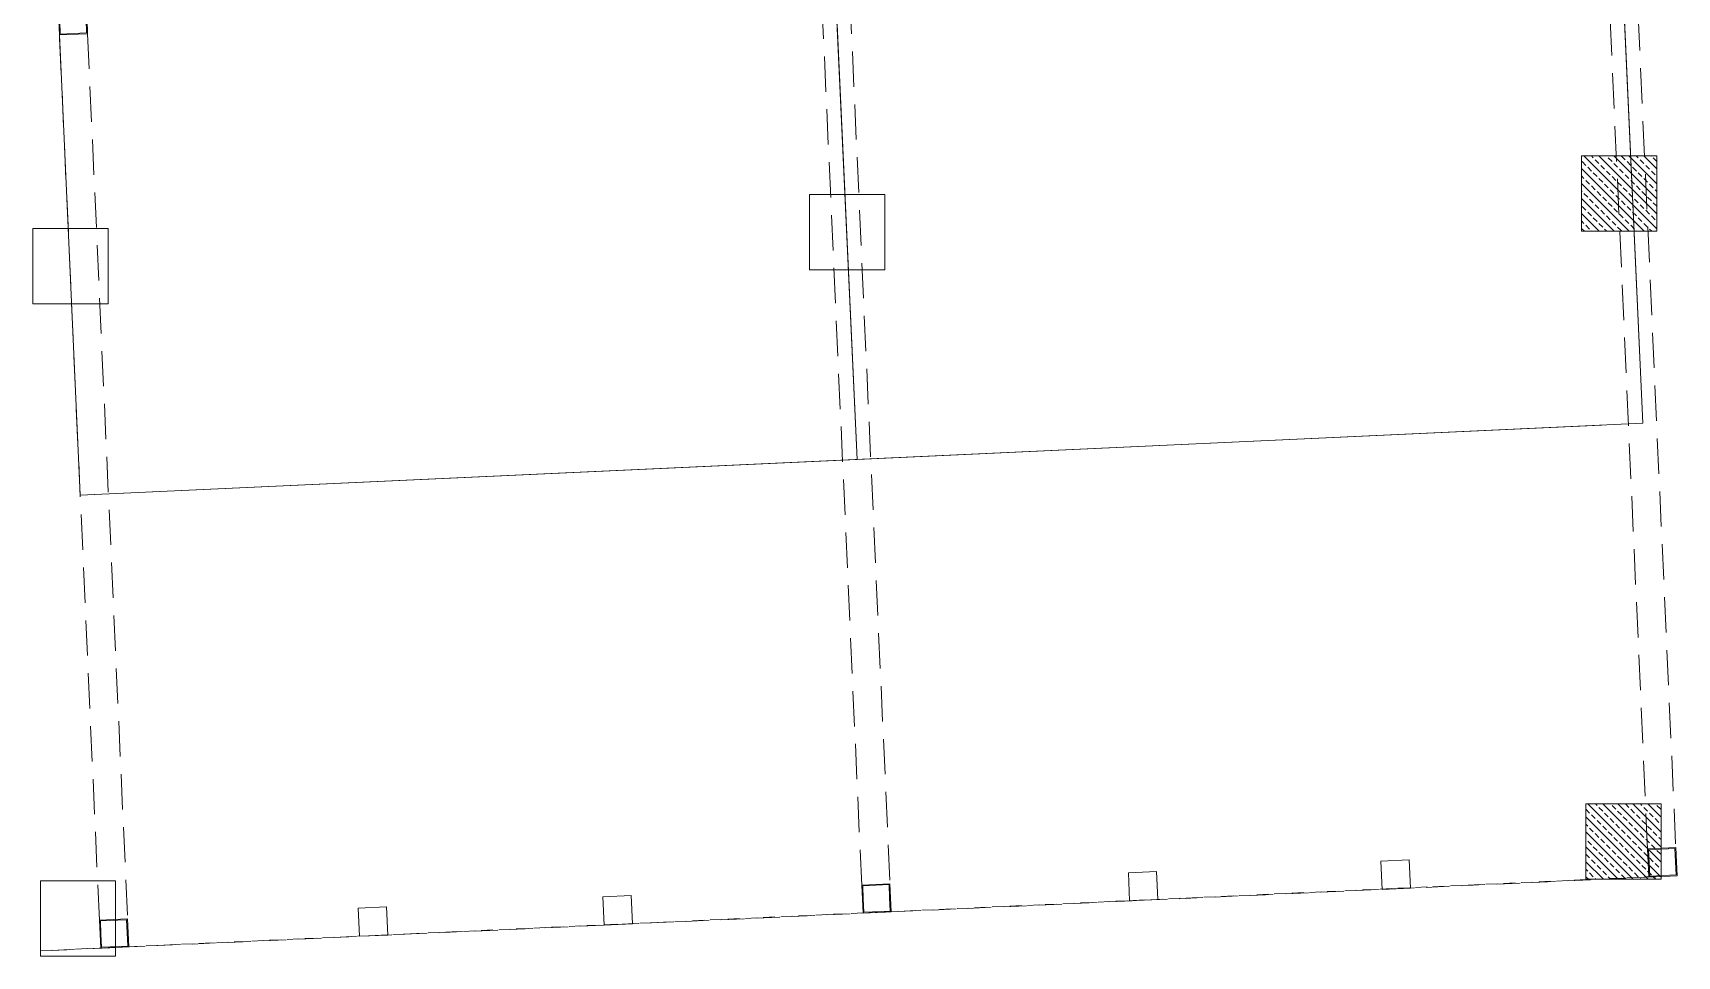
# Model space of a CAD drawing. Extents: x 309271 to 319232, y 6123 to 12941.
# Drawn here: x 309420 to 311167, y 10439 to 11420 of the extents above; entities that cross this region are included whole.
import ezdxf

# ---------------------------------------------------------------- set-up
doc = ezdxf.new("R2010")
doc.units = 0
doc.header["$LTSCALE"] = 25
doc.header["$MEASUREMENT"] = 0
doc.linetypes.add('DASHED', pattern=[0.75, 0.5, -0.25])
doc.linetypes.add('DUZ', pattern=[0])
for name, color, linetype, lineweight in [('DUVAR', 11, 'CONTINUOUS', 0), ('IMARSINIRI', 70, 'DUZ', 15), ('IZDUSUM', 130, 'DASHED', 18), ('t_kolon_rev', 1, 'CONTINUOUS', 0), ('t_kolon_tarama_rev', 9, 'CONTINUOUS', 0), ('TERAS', 2, 'CONTINUOUS', 0)]:
    doc.layers.add(name, color=color, linetype=linetype, lineweight=lineweight)
pattern_1 = [(135, (94215.629, -583423.421), (-7.95495129, -7.95495129), []), (135, (94215.629, -583415.466), (-7.95495129, -7.95495129), [5.625, -2.8125])]

msp = doc.modelspace()

# ---------------------------------------------------------------- hatches: boundary and pattern name
at = {"layer": 't_kolon_tarama_rev'}
h = msp.add_hatch(dxfattribs=at)
h.set_pattern_fill('ANSI33', color=256, scale=45, angle=90, style=0)
h.set_pattern_definition(pattern_1)
h.paths.add_polyline_path([(311064.9, 11288.8), (311144.9, 11288.8), (311144.9, 11208.8), (311064.9, 11208.8)])
h = msp.add_hatch(dxfattribs=at)
h.set_pattern_fill('ANSI33', color=256, scale=45, angle=90, style=0)
h.set_pattern_definition(pattern_1)
h.paths.add_polyline_path([(311069.6, 10600.4), (311149.6, 10600.4), (311149.6, 10520.4), (311069.6, 10520.4)])

# ---------------------------------------------------------------- linework, layer by layer
at = {"layer": 'DUVAR'}
for points, elevation in [([(310851.9, 10539.6), (310881.9, 10541), (310883.2, 10511), (310853.3, 10509.6), (310851.9, 10539.6)], -722022342203.7), ([(310583.6, 10527.3), (310613.5, 10528.6), (310614.9, 10498.7), (310584.9, 10497.3), (310583.6, 10527.3)], -1444044682314.8), ([(310025.2, 10501.7), (310055.2, 10503), (310056.6, 10473.1), (310026.6, 10471.7), (310025.2, 10501.7)], -1444044682314.8), ([(309765.2, 10489.7), (309795.2, 10491.1), (309796.6, 10461.1), (309766.6, 10459.7), (309765.2, 10489.7)], -722022342203.7)]:
    msp.add_lwpolyline(points, dxfattribs=dict(at, elevation=elevation))
at = {"layer": 'IMARSINIRI', "linetype": 'DASHED', "ltscale": 2}
msp.add_lwpolyline([(311149.6, 10523.2), (309427.5, 10444.1)], dxfattribs=at)
at = {"layer": 'IZDUSUM', "linetype": 'DASHED', "ltscale": 3}
for p, q in [((311135.2, 10552.6, -2092.6), (311092.8, 11493)), ((311122.7, 11494.4), (311165.2, 10554, -2092.6)), ((310300.2, 10514.2, -2166067022425.9), (310257.8, 11454.6, -2166067020333.3)), ((310287.7, 11456, -2166067020333.3), (310330.2, 10515.6, -2166067022425.9)), ((309490.2, 10477, -2092.6), (309447.8, 11417.4)), ((309477.7, 11418.7), (309520.2, 10478.4, -2092.6))]:
    msp.add_line(p, q, dxfattribs=at)
at = {"layer": 'IZDUSUM', "linetype": 'DASHED'}
msp.add_line((309427.5, 10444.3, -856.6), (311149.6, 10523.6, -469.1), dxfattribs=at)
at = {"layer": 't_kolon_rev'}
msp.add_lwpolyline([(309447.1, 11432.3), (309447.8, 11417.4), (309477.7, 11418.7), (309477.1, 11433.7), (309476.1, 11433.7), (309476.7, 11419.7), (309448.7, 11418.4), (309448.1, 11432.4), (309447.1, 11432.3)], dxfattribs=at)
for points, elevation in [([(311064.9, 11288.8), (311144.9, 11288.8), (311144.9, 11208.8), (311064.9, 11208.8)], 14060.3), ([(310244.7, 11248), (310324.7, 11248), (310324.7, 11168), (310244.7, 11168)], 14095.5), ([(309419.6, 11211.7), (309499.6, 11211.7), (309499.6, 11131.7), (309419.6, 11131.7)], 14061.9), ([(311069.6, 10600.4), (311149.6, 10600.4), (311149.6, 10520.4), (311069.6, 10520.4)], 14053.6), ([(309427.5, 10518.7), (309507.5, 10518.7), (309507.5, 10438.7), (309427.5, 10438.7)], 14076.8)]:
    msp.add_lwpolyline(points, close=True, dxfattribs=dict(at, elevation=elevation))
for points, elevation in [([(311136.9, 10537.7), (311136.3, 10551.7), (311164.2, 10553), (311164.9, 10539), (311165.9, 10539), (311165.2, 10554), (311135.2, 10552.6), (311135.9, 10537.7), (311136.9, 10537.7)], -2092.6), ([(311135.9, 10537.7), (311136.6, 10522.7), (311166.6, 10524), (311165.9, 10539), (311164.9, 10539), (311165.5, 10525), (311137.6, 10523.7), (311136.9, 10537.7), (311135.9, 10537.7)], -2092.6), ([(310301.9, 10499.3), (310301.3, 10513.3), (310329.2, 10514.6), (310329.9, 10500.6), (310330.9, 10500.6), (310330.2, 10515.6), (310300.2, 10514.2), (310300.9, 10499.3), (310301.9, 10499.3)], -2166067022425.9), ([(310300.9, 10499.3), (310301.6, 10484.3), (310331.6, 10485.7), (310330.9, 10500.6), (310329.9, 10500.6), (310330.5, 10486.6), (310302.6, 10485.3), (310301.9, 10499.3), (310300.9, 10499.3)], -2166067022425.9), ([(309491.9, 10462.1), (309491.3, 10476.1), (309519.2, 10477.3), (309519.9, 10463.4), (309520.9, 10463.4), (309520.2, 10478.4), (309490.2, 10477), (309490.9, 10462), (309491.9, 10462.1)], -2092.6), ([(309490.9, 10462), (309491.6, 10447), (309521.6, 10448.4), (309520.9, 10463.4), (309519.9, 10463.4), (309520.5, 10449.4), (309492.6, 10448.1), (309491.9, 10462.1), (309490.9, 10462)], -2092.6)]:
    msp.add_lwpolyline(points, dxfattribs=dict(at, elevation=elevation))
at = {"layer": 'TERAS'}
for p, q in [((311107.8, 11493.7), (311130.3, 11004.8)), ((310272.8, 11455.3, -2166067020333.3), (310295.3, 10966.3, 82700496923.4)), ((311086.1, 11002.8), (309469.9, 10928.3))]:
    msp.add_line(p, q, dxfattribs=at)
at = {"layer": 'TERAS', "elevation": 82700496923.4}
msp.add_lwpolyline([(310295.3, 10966.3), (311130.3, 11004.8), (311107.8, 11493.7), (311102.6, 11525.1), (310271.5, 11482.9)], close=True, dxfattribs=at)
at = {"layer": 'TERAS'}
msp.add_lwpolyline([(309469.9, 10928.3), (310295.3, 10966.3), (310272.8, 11455.3), (310272.8, 11455.3), (310271.5, 11482.9), (309446.4, 11447.3), (309447.8, 11417.4)], close=True, dxfattribs=at)
at = {"layer": 'TERAS', "elevation": -1012.8}
msp.add_lwpolyline([(309469.9, 10928.3), (309447.8, 11417.4)], dxfattribs=at)

doc.saveas('drawing.dxf')
